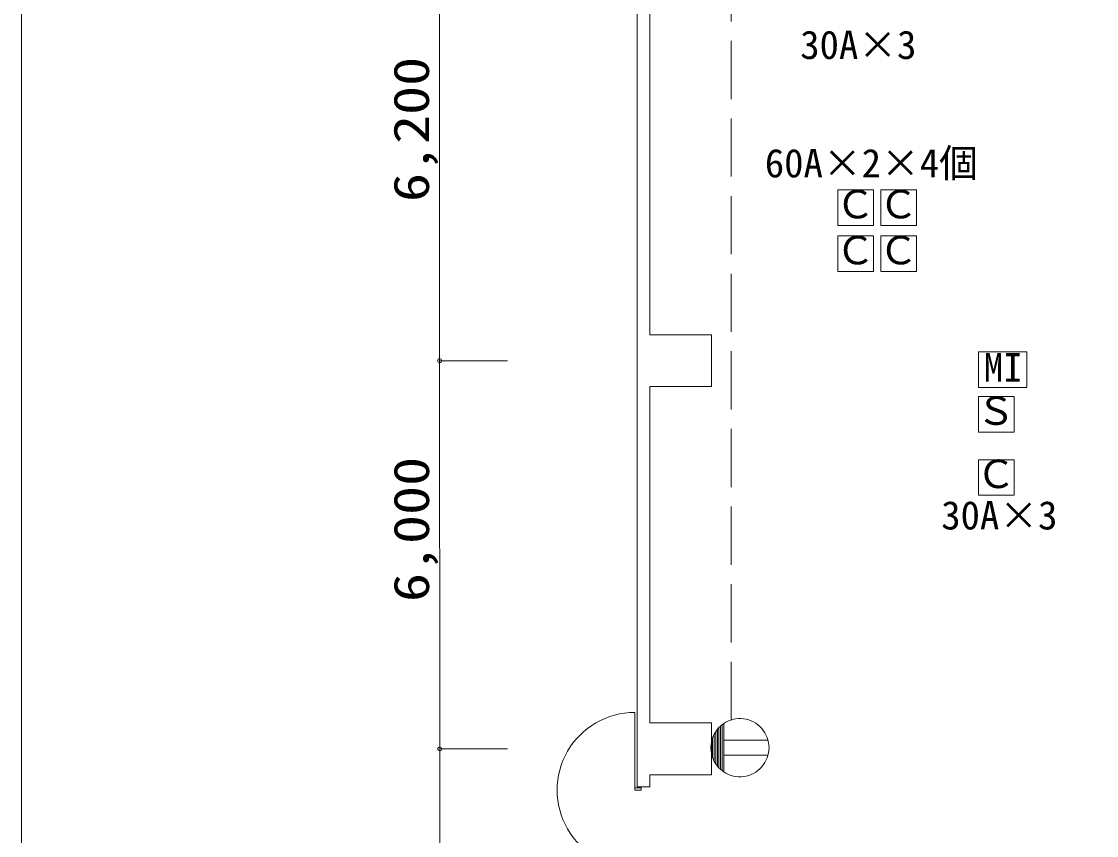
# Model space of a CAD drawing. Units: millimetres, scale not verified. Extents: x -46320 to 37680, y -29109 to 29691.
# Drawn here: x -46320 to -29707, y -15485 to -2900 of the extents above; entities that cross this region are included whole.
import ezdxf
from ezdxf.enums import TextEntityAlignment as Align

# ---------------------------------------------------------------- set-up
doc = ezdxf.new("R2010")
doc.units = ezdxf.units.MM
doc.header["$LTSCALE"] = 300
doc.linetypes.add('CHAIN1', pattern=[8, 5, -1, 1, -1])
doc.linetypes.add('DASHED3', pattern=[4, 3, -1])
for name, color, linetype, lineweight in [('1-0_121', 7, 'Continuous', 9), ('1-1_122', 4, 'Continuous', 9), ('8-1', 7, 'Continuous', 9), ('8-2', 7, 'Continuous', 9), ('9-2_舞台照明', 3, 'Continuous', 9), ('9-3_舞台音響', 3, 'Continuous', 9), ('F-0', 7, 'Continuous', 9)]:
    doc.layers.add(name, color=color, linetype=linetype, lineweight=lineweight)
doc.styles.add('ＭＳ ゴシック', font='')
doc.styles.get('ＭＳ ゴシック').set_extended_font_data('MS Gothic')

msp = doc.modelspace()

# ---------------------------------------------------------------- linework, layer by layer
at = {"layer": '1-0_121'}
for p, q in [((-36807, -14732.1), (-36807, 17042.9)), ((-36607, -2344.6), (-36607, -7744.6)), ((-36607, -7744.6), (-35657, -7744.6)), ((-35657, -8544.6), (-35657, -7744.6)), ((-36607, -8544.6), (-36607, -13744.6)), ((-36607, -8544.6), (-35657, -8544.6)), ((-36607, -13744.6), (-35657, -13744.6)), ((-36607, -14732.1), (-36607, -14544.6)), ((-36742, -14747.1), (-36842, -14747.1)), ((-36607, -14732.1), (-36807, -14732.1))]:
    msp.add_line(p, q, dxfattribs=at)
for points in [[(-36842, -14782.1), (-36842, -14747.1), (-36842, -13582.1)], [(-36607, -14544.6), (-35657, -14544.6), (-35657, -13744.6)], [(-36842, -14782.1), (-36742, -14782.1), (-36742, -14747.1)]]:
    msp.add_lwpolyline(points, dxfattribs=at)
msp.add_arc((-36842, -14782.1), 1200, 89.95843, 270, dxfattribs=at)
at = {"layer": '1-1_122', "linetype": 'CHAIN1'}
for p, q in [((-39854.6, -8144.6), (-38808.1, -8144.6)), ((-38808.1, -14144.6), (-39854.6, -14144.6))]:
    msp.add_line(p, q, dxfattribs=at)
at = {"layer": '1-1_122'}
msp.add_lwpolyline([(-39854.6, -20144.6), (-39858.2, -1944.8), (-39859.4, 4255.2), (-39862.9, 22455.4)], dxfattribs=at)
for centre in [(-39857.3, -8144.6), (-39855.8, -14144.6)]:
    msp.add_circle(centre, 30, dxfattribs=at)
at = {"layer": '8-1'}
for p, q in [((-35492.6, -14483.2), (-35492.6, -13771.8)), ((-35468.3, -14500.7), (-35468.3, -13754.2)), ((-35614.2, -14339), (-35614.2, -13916)), ((-35589.9, -14379.4), (-35589.9, -13875.6)), ((-35565.6, -14412.1), (-35565.6, -13842.9)), ((-35541.2, -14439.5), (-35541.2, -13815.5)), ((-35516.9, -14462.9), (-35516.9, -13792)), ((-35662.8, -14188.6), (-35662.8, -14066.4)), ((-35638.5, -14285), (-35638.5, -13969.9)), ((-35468.3, -14010.3), (-34782.5, -14010.3)), ((-35468.3, -14244.6), (-34782.5, -14244.6))]:
    msp.add_line(p, q, dxfattribs=at)
for start, end in [(123.95448, 236.0455), (123.95448, 236.0455), (236.0455, 123.95448)]:
    msp.add_arc((-35217, -14127.5), 450, start, end, dxfattribs=at)
at = {"layer": '8-2', "linetype": 'DASHED3'}
msp.add_line((-35354.7, -13699.1), (-35354.7, 3849.2), dxfattribs=at)
at = {"layer": '9-2_舞台照明'}
for p, q in [((-33704.1, -5505.4), (-33704.1, -6055.4)), ((-33154.1, -5505.4), (-33704.1, -5505.4)), ((-33154.1, -6055.4), (-33154.1, -5505.4)), ((-33039, -5505.4), (-33039, -6055.4)), ((-32489, -5505.4), (-33039, -5505.4)), ((-32489, -6055.4), (-32489, -5505.4)), ((-33704.1, -6055.4), (-33154.1, -6055.4)), ((-33039, -6055.4), (-32489, -6055.4)), ((-33704.1, -6216.3), (-33704.1, -6766.3)), ((-33154.1, -6216.3), (-33704.1, -6216.3)), ((-33154.1, -6766.3), (-33154.1, -6216.3)), ((-33039, -6216.3), (-33039, -6766.3)), ((-32489, -6216.3), (-33039, -6216.3)), ((-32489, -6766.3), (-32489, -6216.3)), ((-33704.1, -6766.3), (-33154.1, -6766.3)), ((-33039, -6766.3), (-32489, -6766.3))]:
    msp.add_line(p, q, dxfattribs=at)
msp.add_lwpolyline([(-31530.4, -10224.9), (-30980.4, -10224.9), (-30980.4, -9674.9), (-31530.4, -9674.9)], close=True, dxfattribs=at)
at = {"layer": '9-3_舞台音響'}
for p, q in [((-31531.5, -8009.4), (-31531.5, -8559.4)), ((-30781.5, -8009.4), (-31531.5, -8009.4)), ((-30781.5, -8559.4), (-30781.5, -8009.4)), ((-31531.5, -8559.4), (-30781.5, -8559.4))]:
    msp.add_line(p, q, dxfattribs=at)
msp.add_lwpolyline([(-31531.5, -9247.2), (-30981.5, -9247.2), (-30981.5, -8697.2), (-31531.5, -8697.2)], close=True, dxfattribs=at)
at = {"layer": 'F-0'}
msp.add_lwpolyline([(37680.5, 29690.8), (-46319.5, 29690.8), (-46319.5, -29109.2)], dxfattribs=at)

# ---------------------------------------------------------------- texts
at = {"layer": '1-1_122', "style": 'ＭＳ ゴシック', "width": 1.2}
for s, p in [('6,200', (-39857.3, -5691.8)), ('6,000', (-39856, -11875.9))]:
    msp.add_text(s, height=549.9, rotation=90, dxfattribs=at).set_placement(p, align=Align.BOTTOM_LEFT)
at = {"layer": '9-2_舞台照明', "style": 'ＭＳ ゴシック'}
for s, p in [('30A×3', (-34285.4, -3612.4)), ('60A×2×4個', (-34832.4, -5442)), ('Ｃ', (-33735.2, -6076.5)), ('Ｃ', (-33070, -6076.5)), ('Ｃ', (-33735.2, -6787.3)), ('Ｃ', (-33070, -6787.3)), ('Ｃ', (-31561.5, -10246)), ('30A×3', (-32106.3, -10885.7))]:
    msp.add_text(s, height=439.9, dxfattribs=at).set_placement(p, align=Align.BOTTOM_LEFT)
at = {"layer": '9-3_舞台音響', "style": 'ＭＳ ゴシック'}
for s, p in [('MI', (-31448.3, -8598.6)), ('Ｓ', (-31562.5, -9268.3))]:
    msp.add_text(s, height=439.9, dxfattribs=at).set_placement(p, align=Align.BOTTOM_LEFT)

doc.saveas('drawing.dxf')
